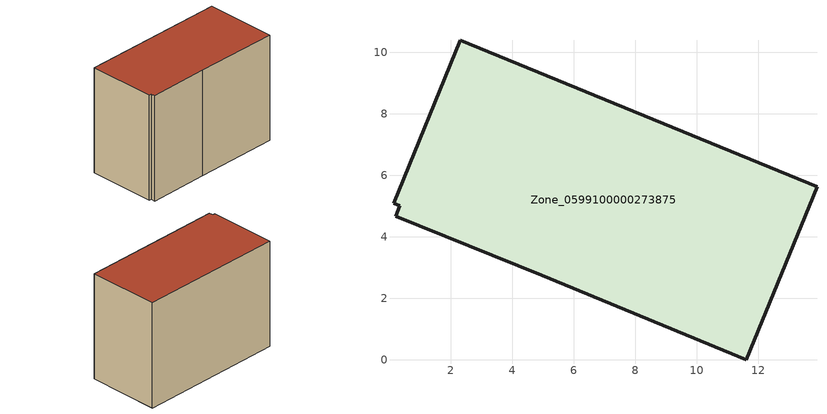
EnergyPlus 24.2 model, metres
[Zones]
Zone_0599100000273875
 floor ground (C_G): 0.34,5 0.14,5.08 2.31,10.39 13.91,5.62 11.61,0 4.96,2.74 0.21,4.67 z0
 wall outside (C_F): 11.61,0 13.91,5.62 2.31,10.39 0.14,5.08 0.34,5 0.21,4.67 4.96,2.74 11.61,0 z0:9.19
 roof outside (C_R): 0.14,5.08 0.34,5 0.21,4.67 4.96,2.74 11.61,0 13.91,5.62 2.31,10.39 z9.19
[BUILDING]
Pand.0599100000273875: North Axis=0; Terrain=City; Loads Convergence Tolerance Value=0.04; Temperature Convergence Tolerance Value=0.4; Solar Distribution=FullExterior; Maximum Number of Warmup Days=25; Minimum Number of Warmup Days=1
[Site:Location]
Rotterdam.The.Hague.AP_ZH_NLD Design_Conditions: Latitude=51.96; Longitude=4.45; Time Zone=1; Elevation=-4.5
[SITE:GROUNDTEMPERATURE:BUILDINGSURFACE]
18, 18, 18, 18, 18, 18, 18, 18, 18, 18, 18, 18
[MATERIAL] Thermal Absorptance=0.9; Solar Absorptance=0.7; Visible Absorptance=0.7
Name | Roughness | Thickness | Conductivity | Density | Specific Heat
G.TI.1946 | MediumSmooth | 0.15 | 1 | 540 | 1210
F.TI.1946 | Rough | 0.3 | 0.857143 | 1920 | 840
R.TI.1946 | MediumRough | 0.2 | 0.1 | 1500 | 1000
[CONSTRUCTION]
C_G: G.TI.1946
C_F: F.TI.1946
C_R: R.TI.1946
[ZONE]
Zone_0599100000273875: Type=1; Multiplier=1; Ceiling Height=Autocalculate; Volume=Autocalculate; Floor Area=autocalculate; Part of Total Floor Area=Yes
[ZONEINFILTRATION:DESIGNFLOWRATE]
Infil_Zone_0599100000273875: Zone or ZoneList or Space or SpaceList=Zone_0599100000273875; Schedule=AlwaysOn; Design Flow Rate Calculation Method=Flow/Area; Flow Rate per Floor Area=0.003; Constant Term Coefficient=1; Temperature Term Coefficient=0; Velocity Term Coefficient=0; Velocity Squared Term Coefficient=0
[HVACTEMPLATE:ZONE:IDEALLOADSAIRSYSTEM]
Zone_0599100000273875: Maximum Heating Supply Air Temperature=50; Minimum Cooling Supply Air Temperature=13; Maximum Heating Supply Air Humidity Ratio=0.0156; Minimum Cooling Supply Air Humidity Ratio=0.0077; Heating Limit=NoLimit; Cooling Limit=NoLimit; Dehumidification Control Type=ConstantSensibleHeatRatio; Cooling Sensible Heat Ratio=0.7; Dehumidification Setpoint=60; Humidification Control Type=None; Humidification Setpoint=30; Outdoor Air Method=None; Outdoor Air Flow Rate per Person=0.00944; Outdoor Air Flow Rate per Zone Floor Area=0; Outdoor Air Flow Rate per Zone=0; Demand Controlled Ventilation Type=None; Outdoor Air Economizer Type=NoEconomizer; Heat Recovery Type=None; Sensible Heat Recovery Effectiveness=0.7; Latent Heat Recovery Effectiveness=0.65
[ZONECONTROL:THERMOSTAT]
ThermostatControl_Zone_0599100000273875: Zone or ZoneList=Zone_0599100000273875; Control Type Schedule=DualSetpointControlType; Control 1=Thermostat_Zone_0599100000273875; Temperature Difference Between Cutout And Setpoint=0
[THERMOSTATSETPOINT:DUALSETPOINT]
Thermostat_Zone_0599100000273875: Heating Setpoint Temperature Schedule=HeatingSetpoint_Zone_0599100000273875; Cooling Setpoint Temperature Schedule=CoolingSetpoint_Zone_0599100000273875
[SCHEDULE:COMPACT]
HeatingSetpoint_Zone_0599100000273875: Through: 12/31, For: AllDays, Until: 24:00, 21
CoolingSetpoint_Zone_0599100000273875: Through: 12/31, For: AllDays, Until: 24:00, 24
DualSetpointControlType: Through: 12/31, For: AllDays, Until: 24:00, 4
AlwaysOn: Through: 12/31, For: AllDays, Until: 24:00, 1
